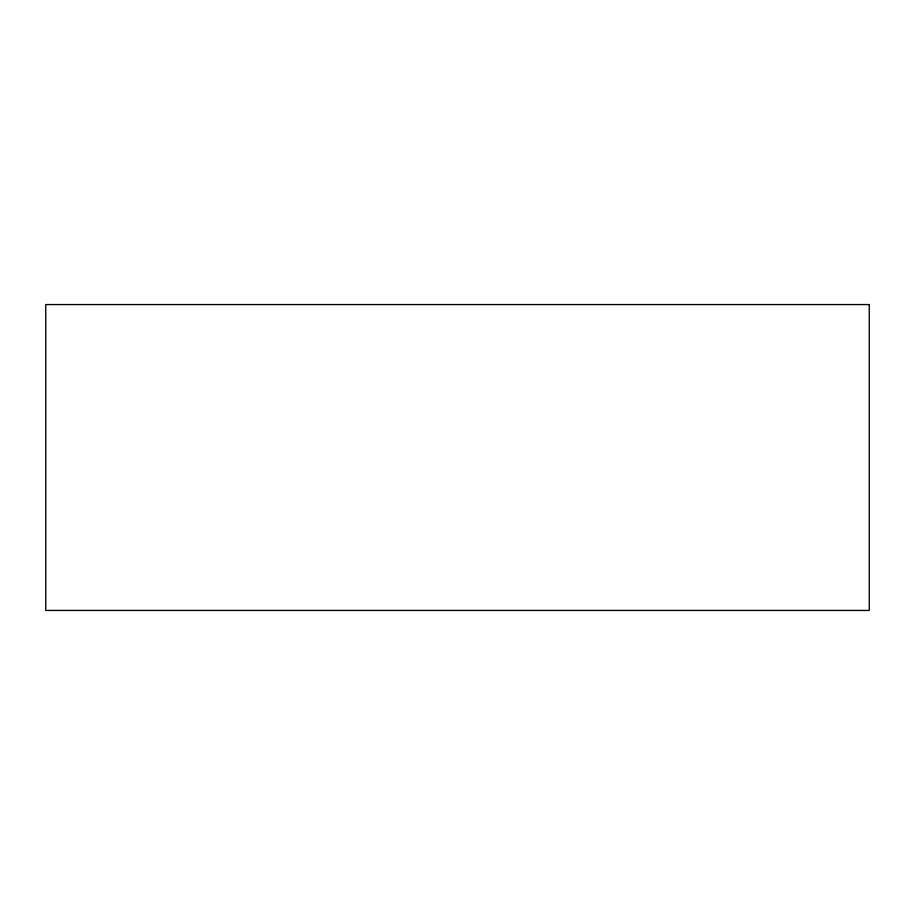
<?xml version="1.0" encoding="UTF-8"?>
<svg xmlns="http://www.w3.org/2000/svg" width="915" height="915" viewBox="0 0 915 915"><rect width="100%" height="100%" fill="white"/><g stroke="black" fill="none" stroke-linecap="round" stroke-linejoin="round"><path stroke-width="1.37" d="M869.25 304.569L45.75 304.569L45.75 610.431L869.25 610.431L869.25 304.569"/></g></svg>
